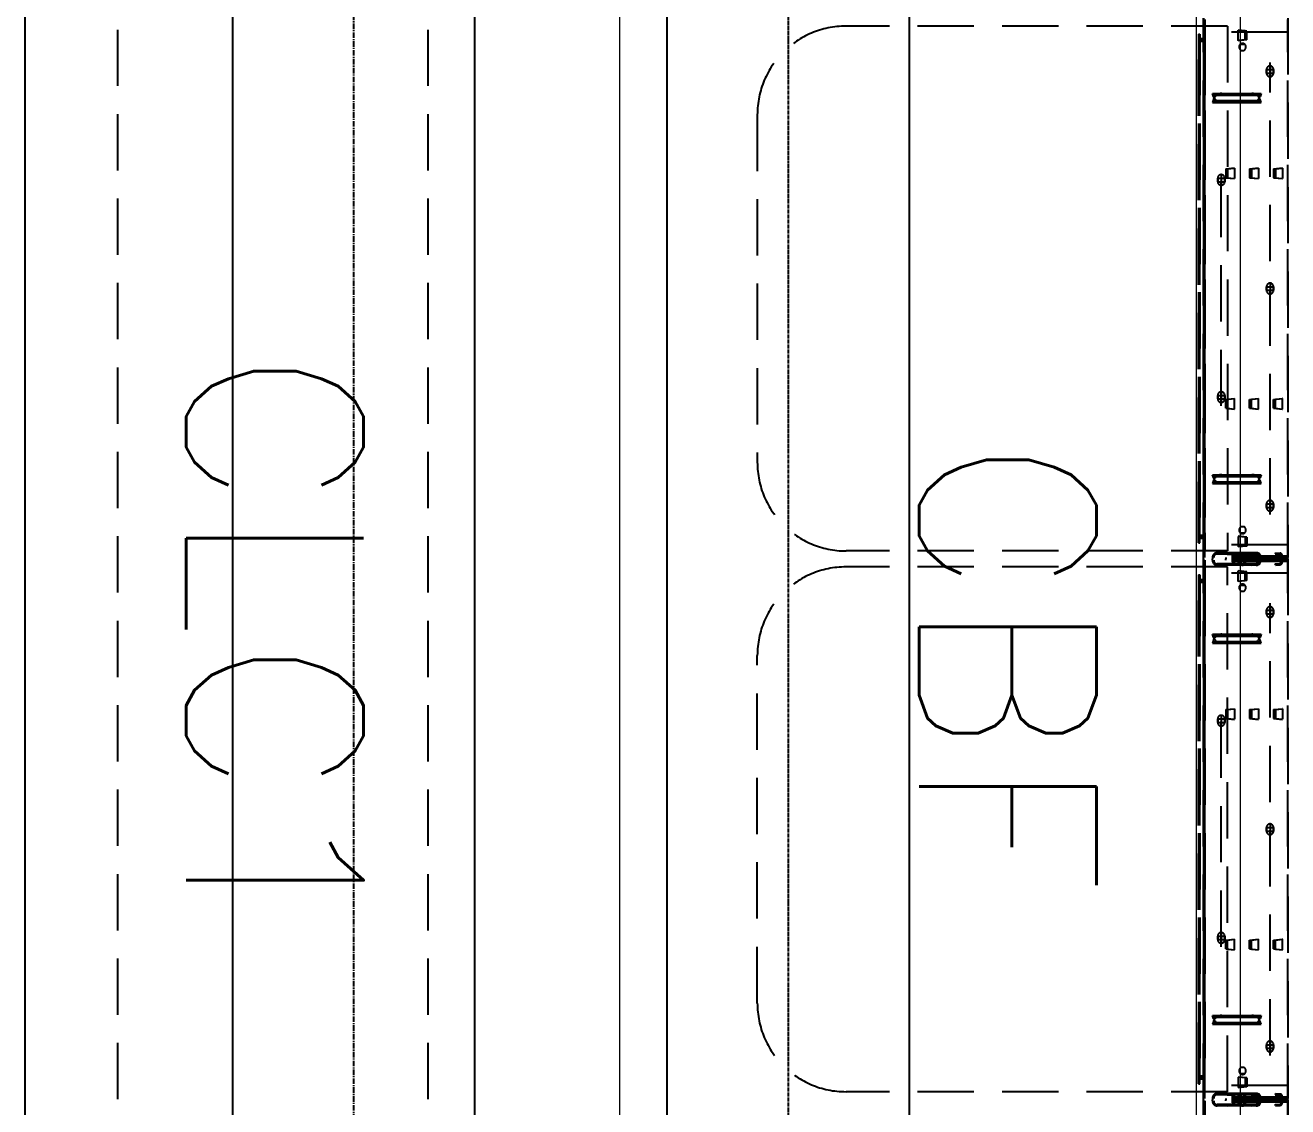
# Model space of a CAD drawing. Extents: x -32000 to 416743, y -254124 to 144214.
# Drawn here: x 257730 to 259153, y 60632 to 61852 of the extents above; entities that cross this region are included whole.
import ezdxf

# ---------------------------------------------------------------- set-up
doc = ezdxf.new("R2010")
doc.units = 0
doc.header["$LTSCALE"] = 10
for name, pattern in [('XFM1P40$0$CENTER', [2, 1.25, -0.25, 0.25, -0.25]), ('XFM1P40$0$CENTER2', [1.125, 0.75, -0.125, 0.125, -0.125]), ('XFM1Q40$0$HIDDEN', [9.525, 6.35, -3.175])]:
    doc.linetypes.add(name, pattern=pattern)
for name, color, linetype in [('XFM1P40$0$M-PIPE-CHWR20', 110, 'Continuous'), ('XFM1P40$0$M-PIPE-CHWR20_CL', 111, 'XFM1P40$0$CENTER'), ('XFM1P40$0$M-PIPE-CHWS12', 130, 'Continuous'), ('XFM1P40$0$M-PIPE-CHWS12_CL', 132, 'XFM1P40$0$CENTER2'), ('XFM1P40$0$M-PIPE-CHWS5', 160, 'Continuous'), ('XFM1Q40$0$TYPE14X10', 7, 'Continuous'), ('XFM7P40ICA$0$H12PL4$0$L40_19_MEJI', 252, 'Continuous'), ('XFM7P40ICA$0$H12PL4$0$L40_19_設備基礎', 252, 'Continuous')]:
    doc.layers.add(name, color=color, linetype=linetype)
doc.styles.add('XFM1Q40$0$LSP', font='SIMPLEX.shx', dxfattribs={"bigfont": 'chineset.shx'})

# ---------------------------------------------------------------- blocks, each defined once
blk = doc.blocks.new('XFM1P40')
at = {"layer": 'XFM1P40$0$M-PIPE-CHWR20'}
for p, q in [((257963.5, 49510, 0), (257963.5, 78173.5, 0)), ((258236.5, 49510, 0), (258236.5, 78173.5, 0))]:
    blk.add_line(p, q, dxfattribs=at)
at = {"layer": 'XFM1P40$0$M-PIPE-CHWR20_CL', "ltscale": 0.5}
blk.add_line((258100, 49237.7, 0), (258100, 87500, 0), dxfattribs=at)
at = {"layer": 'XFM1P40$0$M-PIPE-CHWS12'}
for p, q in [((258453.5, 49999.7, 0), (258453.5, 78173.5, 0)), ((258726.5, 49999.7, 0), (258726.5, 78173.5, 0))]:
    blk.add_line(p, q, dxfattribs=at)
at = {"layer": 'XFM1P40$0$M-PIPE-CHWS12_CL', "ltscale": 0.5}
blk.add_line((258590, 49714.6, 0), (258590, 87500, 0), dxfattribs=at)
at = {"layer": 'XFM1P40$0$M-PIPE-CHWS5'}
blk.add_line((257729.5, 50900, 0), (257729.5, 78173.5, 0), dxfattribs=at)
blk = doc.blocks.new('XFM1Q40')
at = {"layer": 'XFM1Q40$0$TYPE14X10', "color": 252, "linetype": 'XFM1Q40$0$HIDDEN'}
for p, q in [((257833.4, 62990), (257833.4, 59290)), ((258183.4, 62990), (258183.4, 59290)), ((259058.1, 61860), (259058.1, 61836.5)), ((259058.1, 61836.5), (259058.1, 61860)), ((259058.1, 61250), (259058.1, 61858.5)), ((259059.6, 61858.5), (259059.6, 61835)), ((259153.1, 61860), (259153.1, 61251.5)), ((259153.1, 61860), (259153.1, 61844)), ((259153.1, 61250), (259153.1, 61858.5)), ((259085, 61851), (258655, 61851)), ((259052.6, 61842), (259052.6, 61835)), ((259052.6, 61842), (259054.1, 61842)), ((259054.1, 61842), (259054.1, 61836.5)), ((259059.6, 61844), (259058.1, 61844)), ((259059.6, 61851), (259059.6, 61259)), ((259153.1, 61844), (259059.6, 61844)), ((259085, 61851), (259085, 61259)), ((259107.1, 61845.5), (259097.1, 61846.5)), ((259105.1, 61845.6), (259097.1, 61846.4)), ((259097.1, 61834.6), (259097.1, 61846.4)), ((259105.1, 61835.4), (259105.1, 61845.6)), ((259107.1, 61835.5), (259107.1, 61845.5)), ((259052.6, 61836.5), (259052.6, 61276.5)), ((259052.6, 61836.5), (259059.6, 61836.5)), ((259059.6, 61835), (259052.6, 61835)), ((259052.6, 61273.5), (259052.6, 61833.5)), ((259058.1, 61833.5), (259052.6, 61833.5)), ((259054.1, 61836.5), (259054.1, 61276.5)), ((259058.1, 61836.5), (259054.1, 61836.5)), ((259054.1, 61273.5), (259054.1, 61833.5)), ((259058.1, 61836.5), (259058.1, 61276.5)), ((259059.6, 61833.5), (259058.1, 61833.5)), ((259059.6, 61836.5), (259059.6, 61276.5)), ((259059.6, 61273.5), (259059.6, 61833.5)), ((259107.1, 61835.5), (259097.1, 61834.5)), ((259105.1, 61835.4), (259097.1, 61834.6)), ((259099.5, 61830.5), (259104.7, 61830.5)), ((259100.6, 61823.5), (259103.6, 61823.5)), ((259128.6, 61802), (259137.6, 61802)), ((259128.6, 61802), (259137.6, 61802)), ((259129.1, 61798), (259129.1, 61802)), ((259129.1, 61802), (259129.1, 61798)), ((259133.1, 61300), (259133.1, 61810)), ((259133.1, 61807), (259133.1, 61793)), ((259137.1, 61798), (259137.1, 61802)), ((259137.1, 61802), (259137.1, 61798)), ((259128.6, 61798), (259137.6, 61798)), ((259128.6, 61798), (259137.6, 61798)), ((259068.1, 61775), (259123.1, 61775)), ((259069.3, 61771.7), (259068.1, 61775)), ((259068.8, 61773), (259122.4, 61773)), ((259078.7, 61775), (259112.5, 61775)), ((259123.1, 61775), (259121.9, 61771.7)), ((259069.3, 61768.3), (259068.1, 61765)), ((259068.1, 61765), (259123.1, 61765)), ((259068.8, 61767), (259122.4, 61767)), ((259078.7, 61765), (259112.5, 61765)), ((259123.1, 61765), (259121.9, 61768.3)), ((258555, 61751), (258555, 61359)), ((259078.1, 61422.5), (259078.1, 61687.5)), ((259078.1, 61684.5), (259078.1, 61670.5)), ((259083.1, 61690), (259093, 61691)), ((259083.1, 61690), (259083.1, 61680)), ((259085.1, 61690.1), (259093.1, 61690.9)), ((259085.1, 61690.1), (259085.1, 61679.9)), ((259093.1, 61690.9), (259093.1, 61679.1)), ((259110.1, 61690), (259120, 61691)), ((259110.1, 61690), (259110.1, 61680)), ((259112.1, 61690.1), (259120.1, 61690.9)), ((259112.1, 61690.1), (259112.1, 61679.9)), ((259120.1, 61690.9), (259120.1, 61679.1)), ((259137.1, 61690), (259147, 61691)), ((259137.1, 61690), (259137.1, 61680)), ((259139.1, 61690.1), (259147.1, 61690.9)), ((259139.1, 61690.1), (259139.1, 61679.9)), ((259147.1, 61690.9), (259147.1, 61679.1)), ((259073.6, 61679.5), (259082.6, 61679.5)), ((259073.6, 61679.5), (259082.6, 61679.5)), ((259073.6, 61675.5), (259082.6, 61675.5)), ((259073.6, 61675.5), (259082.6, 61675.5)), ((259074.1, 61675.5), (259074.1, 61679.5)), ((259074.1, 61679.5), (259074.1, 61675.5)), ((259082.1, 61675.5), (259082.1, 61679.5)), ((259082.1, 61679.5), (259082.1, 61675.5)), ((259083.1, 61680), (259093, 61679)), ((259085.1, 61679.9), (259093.1, 61679.1)), ((259110.1, 61680), (259120, 61679)), ((259112.1, 61679.9), (259120.1, 61679.1)), ((259137.1, 61680), (259147, 61679)), ((259139.1, 61679.9), (259147.1, 61679.1)), ((259128.6, 61557), (259137.6, 61557)), ((259128.6, 61557), (259137.6, 61557)), ((259129.1, 61553), (259129.1, 61557)), ((259129.1, 61557), (259129.1, 61553)), ((259133.1, 61562), (259133.1, 61548)), ((259137.1, 61553), (259137.1, 61557)), ((259137.1, 61557), (259137.1, 61553)), ((259128.6, 61553), (259137.6, 61553)), ((259128.6, 61553), (259137.6, 61553)), ((259073.6, 61434.5), (259082.6, 61434.5)), ((259073.6, 61434.5), (259082.6, 61434.5)), ((259073.6, 61430.5), (259082.6, 61430.5)), ((259073.6, 61430.5), (259082.6, 61430.5)), ((259074.1, 61430.5), (259074.1, 61434.5)), ((259074.1, 61434.5), (259074.1, 61430.5)), ((259078.1, 61439.5), (259078.1, 61425.5)), ((259082.1, 61430.5), (259082.1, 61434.5)), ((259082.1, 61434.5), (259082.1, 61430.5)), ((259083.1, 61430), (259093, 61431)), ((259083.1, 61420), (259083.1, 61430)), ((259085.1, 61430.1), (259093.1, 61430.9)), ((259085.1, 61419.9), (259085.1, 61430.1)), ((259093.1, 61419.1), (259093.1, 61430.9)), ((259110.1, 61430), (259120, 61431)), ((259110.1, 61420), (259110.1, 61430)), ((259112.1, 61430.1), (259120.1, 61430.9)), ((259112.1, 61419.9), (259112.1, 61430.1)), ((259120.1, 61419.1), (259120.1, 61430.9)), ((259137.1, 61430), (259147, 61431)), ((259137.1, 61420), (259137.1, 61430)), ((259139.1, 61430.1), (259147.1, 61430.9)), ((259139.1, 61419.9), (259139.1, 61430.1)), ((259147.1, 61419.1), (259147.1, 61430.9)), ((259083.1, 61420), (259093, 61419)), ((259085.1, 61419.9), (259093.1, 61419.1)), ((259110.1, 61420), (259120, 61419)), ((259112.1, 61419.9), (259120.1, 61419.1)), ((259137.1, 61420), (259147, 61419)), ((259139.1, 61419.9), (259147.1, 61419.1)), ((259068.1, 61345), (259123.1, 61345)), ((259069.3, 61341.7), (259068.1, 61345)), ((259068.8, 61343), (259122.4, 61343)), ((259078.7, 61345), (259112.5, 61345)), ((259123.1, 61345), (259121.9, 61341.7)), ((259069.3, 61338.3), (259068.1, 61335)), ((259068.1, 61335), (259123.1, 61335)), ((259068.8, 61337), (259122.4, 61337)), ((259078.7, 61335), (259112.5, 61335)), ((259123.1, 61335), (259121.9, 61338.3)), ((259133.1, 61317), (259133.1, 61303)), ((259128.6, 61312), (259137.6, 61312)), ((259128.6, 61312), (259137.6, 61312)), ((259128.6, 61308), (259137.6, 61308)), ((259128.6, 61308), (259137.6, 61308)), ((259129.1, 61308), (259129.1, 61312)), ((259129.1, 61312), (259129.1, 61308)), ((259137.1, 61308), (259137.1, 61312)), ((259137.1, 61312), (259137.1, 61308)), ((259100.6, 61286.5), (259103.6, 61286.5)), ((259059.6, 61276.5), (259052.6, 61276.5)), ((259052.6, 61268), (259052.6, 61275)), ((259059.6, 61275), (259052.6, 61275)), ((259052.6, 61273.5), (259058.1, 61273.5)), ((259054.1, 61268), (259054.1, 61273.5)), ((259058.1, 61273.5), (259054.1, 61273.5)), ((259058.1, 61276.5), (259058.1, 61251.5)), ((259058.1, 61250), (259058.1, 61273.5)), ((259058.1, 61273.5), (259059.6, 61273.5)), ((259059.6, 61251.5), (259059.6, 61275)), ((259107.1, 61274.5), (259097.1, 61275.5)), ((259105.1, 61274.6), (259097.1, 61275.4)), ((259097.1, 61275.4), (259097.1, 61263.6)), ((259099.5, 61279.5), (259104.7, 61279.5)), ((259105.1, 61274.6), (259105.1, 61264.4)), ((259107.1, 61274.5), (259107.1, 61264.5)), ((259085, 61259), (258655, 61259)), ((259052.6, 61268), (259054.1, 61268)), ((259059.6, 61266), (259058.1, 61266)), ((259153.1, 61266), (259059.6, 61266)), ((259107.1, 61264.5), (259097.1, 61263.5)), ((259105.1, 61264.4), (259097.1, 61263.6)), ((259153.1, 61250), (259153.1, 61266)), ((259153.1, 61253), (259058.1, 61253)), ((259153.1, 61251.5), (259058.1, 61251.5)), ((259153.1, 61250), (259058.1, 61250)), ((259153.1, 61250), (259058.1, 61250)), ((259153.1, 61250), (259058.1, 61250)), ((259153.1, 61250), (259058.1, 61250)), ((259058.1, 61250), (259058.1, 61226.5)), ((259058.1, 61226.5), (259058.1, 61250)), ((259058.1, 60640), (259058.1, 61248.5)), ((259153.1, 61248.5), (259058.1, 61248.5)), ((259153.1, 61247), (259058.1, 61247)), ((259153.1, 61251.5), (259059.6, 61251.5)), ((259153.1, 61248.5), (259059.6, 61248.5)), ((259059.6, 61248.5), (259059.6, 61225)), ((259068.1, 61251.5), (259068.1, 61250)), ((259068.1, 61248.5), (259068.1, 61250)), ((259117.6, 61257), (259073.6, 61257)), ((259117.6, 61255.5), (259073.6, 61255.5)), ((259117.6, 61244.5), (259073.6, 61244.5)), ((259117.6, 61243), (259073.6, 61243)), ((259083.1, 61251.5), (259083.1, 61250)), ((259083.1, 61248.5), (259083.1, 61250)), ((259085.1, 61257), (259084.9, 61255.5)), ((259084.9, 61255.5), (259090.2, 61255)), ((259084.9, 61244.5), (259090.2, 61245)), ((259085.1, 61243), (259084.9, 61244.5)), ((259085.1, 61257), (259090.4, 61256.5)), ((259085.1, 61243), (259090.4, 61243.5)), ((259091.6, 61253), (259091.6, 61253.5)), ((259091.6, 61247), (259091.6, 61246.5)), ((259093.1, 61253), (259093.1, 61253.5)), ((259093.1, 61247), (259093.1, 61246.5)), ((259098.6, 61253.5), (259098.6, 61250)), ((259098.6, 61246.5), (259098.6, 61250)), ((259105.1, 61257), (259099.8, 61256.5)), ((259105.1, 61243), (259099.8, 61243.5)), ((259105.3, 61255.5), (259100, 61255)), ((259105.3, 61244.5), (259100, 61245)), ((259100.1, 61253.5), (259100.1, 61251.5)), ((259100.1, 61246.5), (259100.1, 61248.5)), ((259104.1, 61253.5), (259104.1, 61251.5)), ((259104.1, 61246.5), (259104.1, 61248.5)), ((259105.1, 61257), (259105.3, 61255.5)), ((259105.1, 61243), (259105.3, 61244.5)), ((259105.6, 61253.5), (259105.6, 61250)), ((259105.6, 61246.5), (259105.6, 61250)), ((259107.1, 61251.5), (259107.1, 61250)), ((259107.1, 61248.5), (259107.1, 61250)), ((259110.1, 61251.5), (259110.1, 61250)), ((259110.1, 61248.5), (259110.1, 61250)), ((259112.1, 61257), (259111.9, 61255.5)), ((259111.9, 61255.5), (259117.2, 61255)), ((259111.9, 61244.5), (259117.2, 61245)), ((259112.1, 61243), (259111.9, 61244.5)), ((259112.1, 61257), (259117.4, 61256.5)), ((259112.1, 61243), (259117.4, 61243.5)), ((259118.6, 61253), (259118.6, 61253.5)), ((259118.6, 61247), (259118.6, 61246.5)), ((259120.1, 61253), (259120.1, 61253.5)), ((259120.1, 61247), (259120.1, 61246.5)), ((259123.1, 61251.5), (259123.1, 61250)), ((259123.1, 61248.5), (259123.1, 61250)), ((259137.1, 61251.5), (259137.1, 61250)), ((259137.1, 61248.5), (259137.1, 61250)), ((259139.1, 61257), (259138.9, 61255.5)), ((259138.9, 61255.5), (259144.2, 61255)), ((259138.9, 61244.5), (259144.2, 61245)), ((259139.1, 61243), (259138.9, 61244.5)), ((259139.1, 61257), (259144.4, 61256.5)), ((259139.1, 61243), (259144.4, 61243.5)), ((259145.6, 61253), (259145.6, 61253.5)), ((259145.6, 61247), (259145.6, 61246.5)), ((259147.1, 61253), (259147.1, 61253.5)), ((259147.1, 61247), (259147.1, 61246.5)), ((259153.1, 61250), (259153.1, 60641.5)), ((259153.1, 61250), (259153.1, 61234)), ((259153.1, 60640), (259153.1, 61248.5)), ((259085, 61241), (258655, 61241)), ((259052.6, 61232), (259052.6, 61225)), ((259052.6, 61232), (259054.1, 61232)), ((259054.1, 61232), (259054.1, 61226.5)), ((259059.6, 61234), (259058.1, 61234)), ((259059.6, 60649), (259059.6, 61241)), ((259153.1, 61234), (259059.6, 61234)), ((259085, 60649), (259085, 61241)), ((259107.1, 61235.5), (259097.1, 61236.5)), ((259105.1, 61235.6), (259097.1, 61236.4)), ((259097.1, 61224.6), (259097.1, 61236.4)), ((259105.1, 61225.4), (259105.1, 61235.6)), ((259107.1, 61225.5), (259107.1, 61235.5)), ((259052.6, 61226.5), (259052.6, 60666.5)), ((259052.6, 61226.5), (259059.6, 61226.5)), ((259059.6, 61225), (259052.6, 61225)), ((259052.6, 60663.5), (259052.6, 61223.5)), ((259058.1, 61223.5), (259052.6, 61223.5)), ((259054.1, 61226.5), (259054.1, 60666.5)), ((259058.1, 61226.5), (259054.1, 61226.5)), ((259054.1, 60663.5), (259054.1, 61223.5)), ((259058.1, 61226.5), (259058.1, 60666.5)), ((259059.6, 61223.5), (259058.1, 61223.5)), ((259059.6, 61226.5), (259059.6, 60666.5)), ((259059.6, 60663.5), (259059.6, 61223.5)), ((259107.1, 61225.5), (259097.1, 61224.5)), ((259105.1, 61225.4), (259097.1, 61224.6)), ((259099.5, 61220.5), (259104.7, 61220.5)), ((259100.6, 61213.5), (259103.6, 61213.5)), ((259128.6, 61192), (259137.6, 61192)), ((259128.6, 61192), (259137.6, 61192)), ((259128.6, 61188), (259137.6, 61188)), ((259128.6, 61188), (259137.6, 61188)), ((259129.1, 61188), (259129.1, 61192)), ((259129.1, 61192), (259129.1, 61188)), ((259133.1, 60690), (259133.1, 61200)), ((259133.1, 61197), (259133.1, 61183)), ((259137.1, 61188), (259137.1, 61192)), ((259137.1, 61192), (259137.1, 61188)), ((259068.1, 61165), (259123.1, 61165)), ((259069.3, 61161.7), (259068.1, 61165)), ((259069.3, 61158.3), (259068.1, 61155)), ((259068.8, 61163), (259122.4, 61163)), ((259078.7, 61165), (259112.5, 61165)), ((259123.1, 61165), (259121.9, 61161.7)), ((259123.1, 61155), (259121.9, 61158.3)), ((259068.1, 61155), (259123.1, 61155)), ((259068.8, 61157), (259122.4, 61157)), ((259078.7, 61155), (259112.5, 61155)), ((258555, 60749), (258555, 61141)), ((259078.1, 60812.5), (259078.1, 61077.5)), ((259078.1, 61074.5), (259078.1, 61060.5)), ((259083.1, 61080), (259093, 61081)), ((259083.1, 61080), (259083.1, 61070)), ((259085.1, 61080.1), (259093.1, 61080.9)), ((259085.1, 61080.1), (259085.1, 61069.9)), ((259093.1, 61080.9), (259093.1, 61069.1)), ((259110.1, 61080), (259120, 61081)), ((259110.1, 61080), (259110.1, 61070)), ((259112.1, 61080.1), (259120.1, 61080.9)), ((259112.1, 61080.1), (259112.1, 61069.9)), ((259120.1, 61080.9), (259120.1, 61069.1)), ((259137.1, 61080), (259147, 61081)), ((259137.1, 61080), (259137.1, 61070)), ((259139.1, 61080.1), (259147.1, 61080.9)), ((259139.1, 61080.1), (259139.1, 61069.9)), ((259147.1, 61080.9), (259147.1, 61069.1)), ((259073.6, 61069.5), (259082.6, 61069.5)), ((259073.6, 61069.5), (259082.6, 61069.5)), ((259073.6, 61065.5), (259082.6, 61065.5)), ((259073.6, 61065.5), (259082.6, 61065.5)), ((259074.1, 61065.5), (259074.1, 61069.5)), ((259074.1, 61069.5), (259074.1, 61065.5)), ((259082.1, 61065.5), (259082.1, 61069.5)), ((259082.1, 61069.5), (259082.1, 61065.5)), ((259083.1, 61070), (259093, 61069)), ((259085.1, 61069.9), (259093.1, 61069.1)), ((259110.1, 61070), (259120, 61069)), ((259112.1, 61069.9), (259120.1, 61069.1)), ((259137.1, 61070), (259147, 61069)), ((259139.1, 61069.9), (259147.1, 61069.1)), ((259128.6, 60947), (259137.6, 60947)), ((259128.6, 60947), (259137.6, 60947)), ((259129.1, 60943), (259129.1, 60947)), ((259129.1, 60947), (259129.1, 60943)), ((259133.1, 60952), (259133.1, 60938)), ((259137.1, 60943), (259137.1, 60947)), ((259137.1, 60947), (259137.1, 60943)), ((259128.6, 60943), (259137.6, 60943)), ((259128.6, 60943), (259137.6, 60943)), ((259073.6, 60824.5), (259082.6, 60824.5)), ((259073.6, 60824.5), (259082.6, 60824.5)), ((259073.6, 60820.5), (259082.6, 60820.5)), ((259073.6, 60820.5), (259082.6, 60820.5)), ((259074.1, 60820.5), (259074.1, 60824.5)), ((259074.1, 60824.5), (259074.1, 60820.5)), ((259078.1, 60829.5), (259078.1, 60815.5)), ((259082.1, 60820.5), (259082.1, 60824.5)), ((259082.1, 60824.5), (259082.1, 60820.5)), ((259083.1, 60820), (259093, 60821)), ((259083.1, 60810), (259083.1, 60820)), ((259085.1, 60820.1), (259093.1, 60820.9)), ((259085.1, 60809.9), (259085.1, 60820.1)), ((259093.1, 60809.1), (259093.1, 60820.9)), ((259110.1, 60820), (259120, 60821)), ((259110.1, 60810), (259110.1, 60820)), ((259112.1, 60820.1), (259120.1, 60820.9)), ((259112.1, 60809.9), (259112.1, 60820.1)), ((259120.1, 60809.1), (259120.1, 60820.9)), ((259137.1, 60820), (259147, 60821)), ((259137.1, 60810), (259137.1, 60820)), ((259139.1, 60820.1), (259147.1, 60820.9)), ((259139.1, 60809.9), (259139.1, 60820.1)), ((259147.1, 60809.1), (259147.1, 60820.9)), ((259083.1, 60810), (259093, 60809)), ((259085.1, 60809.9), (259093.1, 60809.1)), ((259110.1, 60810), (259120, 60809)), ((259112.1, 60809.9), (259120.1, 60809.1)), ((259137.1, 60810), (259147, 60809)), ((259139.1, 60809.9), (259147.1, 60809.1)), ((259068.1, 60735), (259123.1, 60735)), ((259069.3, 60731.7), (259068.1, 60735)), ((259068.8, 60733), (259122.4, 60733)), ((259078.7, 60735), (259112.5, 60735)), ((259123.1, 60735), (259121.9, 60731.7)), ((259069.3, 60728.3), (259068.1, 60725)), ((259068.1, 60725), (259123.1, 60725)), ((259068.8, 60727), (259122.4, 60727)), ((259078.7, 60725), (259112.5, 60725)), ((259123.1, 60725), (259121.9, 60728.3)), ((259128.6, 60702), (259137.6, 60702)), ((259128.6, 60702), (259137.6, 60702)), ((259129.1, 60698), (259129.1, 60702)), ((259129.1, 60702), (259129.1, 60698)), ((259133.1, 60707), (259133.1, 60693)), ((259137.1, 60698), (259137.1, 60702)), ((259137.1, 60702), (259137.1, 60698)), ((259128.6, 60698), (259137.6, 60698)), ((259128.6, 60698), (259137.6, 60698)), ((259100.6, 60676.5), (259103.6, 60676.5)), ((259059.6, 60666.5), (259052.6, 60666.5)), ((259052.6, 60658), (259052.6, 60665)), ((259059.6, 60665), (259052.6, 60665)), ((259052.6, 60663.5), (259058.1, 60663.5)), ((259054.1, 60658), (259054.1, 60663.5)), ((259058.1, 60663.5), (259054.1, 60663.5)), ((259058.1, 60666.5), (259058.1, 60641.5)), ((259058.1, 60640), (259058.1, 60663.5)), ((259058.1, 60663.5), (259059.6, 60663.5)), ((259059.6, 60641.5), (259059.6, 60665)), ((259107.1, 60664.5), (259097.1, 60665.5)), ((259105.1, 60664.6), (259097.1, 60665.4)), ((259097.1, 60665.4), (259097.1, 60653.6)), ((259099.5, 60669.5), (259104.7, 60669.5)), ((259105.1, 60664.6), (259105.1, 60654.4)), ((259107.1, 60664.5), (259107.1, 60654.5)), ((259085, 60649), (258655, 60649)), ((259052.6, 60658), (259054.1, 60658)), ((259059.6, 60656), (259058.1, 60656)), ((259153.1, 60656), (259059.6, 60656)), ((259117.6, 60647), (259073.6, 60647)), ((259117.6, 60645.5), (259073.6, 60645.5)), ((259085.1, 60647), (259084.9, 60645.5)), ((259084.9, 60645.5), (259090.2, 60645)), ((259085.1, 60647), (259090.4, 60646.5)), ((259107.1, 60654.5), (259097.1, 60653.5)), ((259105.1, 60654.4), (259097.1, 60653.6)), ((259105.1, 60647), (259099.8, 60646.5)), ((259105.3, 60645.5), (259100, 60645)), ((259105.1, 60647), (259105.3, 60645.5)), ((259112.1, 60647), (259111.9, 60645.5)), ((259111.9, 60645.5), (259117.2, 60645)), ((259112.1, 60647), (259117.4, 60646.5)), ((259139.1, 60647), (259138.9, 60645.5)), ((259138.9, 60645.5), (259144.2, 60645)), ((259139.1, 60647), (259144.4, 60646.5)), ((259153.1, 60640), (259153.1, 60656)), ((259153.1, 60643), (259058.1, 60643)), ((259153.1, 60641.5), (259058.1, 60641.5)), ((259153.1, 60640), (259058.1, 60640)), ((259153.1, 60640), (259058.1, 60640)), ((259153.1, 60640), (259058.1, 60640)), ((259153.1, 60640), (259058.1, 60640)), ((259058.1, 60640), (259058.1, 60616.5)), ((259058.1, 60616.5), (259058.1, 60640)), ((259058.1, 60030), (259058.1, 60638.5)), ((259153.1, 60638.5), (259058.1, 60638.5)), ((259153.1, 60637), (259058.1, 60637)), ((259153.1, 60641.5), (259059.6, 60641.5)), ((259153.1, 60638.5), (259059.6, 60638.5)), ((259059.6, 60638.5), (259059.6, 60615)), ((259068.1, 60641.5), (259068.1, 60640)), ((259068.1, 60638.5), (259068.1, 60640)), ((259117.6, 60634.5), (259073.6, 60634.5)), ((259117.6, 60633), (259073.6, 60633)), ((259083.1, 60641.5), (259083.1, 60640)), ((259083.1, 60638.5), (259083.1, 60640)), ((259084.9, 60634.5), (259090.2, 60635)), ((259085.1, 60633), (259084.9, 60634.5)), ((259085.1, 60633), (259090.4, 60633.5)), ((259091.6, 60643), (259091.6, 60643.5)), ((259091.6, 60637), (259091.6, 60636.5)), ((259093.1, 60643), (259093.1, 60643.5)), ((259093.1, 60637), (259093.1, 60636.5)), ((259098.6, 60643.5), (259098.6, 60640)), ((259098.6, 60636.5), (259098.6, 60640)), ((259105.1, 60633), (259099.8, 60633.5)), ((259105.3, 60634.5), (259100, 60635)), ((259100.1, 60643.5), (259100.1, 60641.5)), ((259100.1, 60636.5), (259100.1, 60638.5)), ((259104.1, 60643.5), (259104.1, 60641.5)), ((259104.1, 60636.5), (259104.1, 60638.5)), ((259105.1, 60633), (259105.3, 60634.5)), ((259105.6, 60643.5), (259105.6, 60640)), ((259105.6, 60636.5), (259105.6, 60640)), ((259107.1, 60641.5), (259107.1, 60640)), ((259107.1, 60638.5), (259107.1, 60640)), ((259110.1, 60641.5), (259110.1, 60640)), ((259110.1, 60638.5), (259110.1, 60640)), ((259111.9, 60634.5), (259117.2, 60635)), ((259112.1, 60633), (259111.9, 60634.5)), ((259112.1, 60633), (259117.4, 60633.5)), ((259118.6, 60643), (259118.6, 60643.5)), ((259118.6, 60637), (259118.6, 60636.5)), ((259120.1, 60643), (259120.1, 60643.5)), ((259120.1, 60637), (259120.1, 60636.5)), ((259123.1, 60641.5), (259123.1, 60640)), ((259123.1, 60638.5), (259123.1, 60640)), ((259137.1, 60641.5), (259137.1, 60640)), ((259137.1, 60638.5), (259137.1, 60640)), ((259138.9, 60634.5), (259144.2, 60635)), ((259139.1, 60633), (259138.9, 60634.5)), ((259139.1, 60633), (259144.4, 60633.5)), ((259145.6, 60643), (259145.6, 60643.5)), ((259145.6, 60637), (259145.6, 60636.5)), ((259147.1, 60643), (259147.1, 60643.5)), ((259147.1, 60637), (259147.1, 60636.5)), ((259153.1, 60640), (259153.1, 60031.5)), ((259153.1, 60640), (259153.1, 60624)), ((259153.1, 60030), (259153.1, 60638.5))]:
    blk.add_line(p, q, dxfattribs=at)
for centre, radius, start, end in [((258655, 61751), 100, 90, 180), ((259097.1, 61846.4), 0.0502, 78.5788, 270), ((259097.1, 61834.6), 0.0502, 90, 281.4212), ((259102.7, 61827.5), 4.49, 153.4401, 242.8116), ((259102.1, 61827.5), 4, 30, 150), ((259101.5, 61827.5), 4.49, 297.1884, 26.5599), ((259133.1, 61802), 4, 0, 180), ((259133.1, 61802), 4, 0, 180), ((259133.1, 61798), 4, 180, 0), ((259133.1, 61798), 4, 180, 0), ((259078.7, 61765), 10, 90, 160.71), ((259078.7, 61775), 10, 199.29, 270), ((259112.5, 61765), 10, 19.29, 90), ((259112.5, 61775), 10, 270, 340.71), ((259093, 61690.9), 0.0502, 270, 101.4212), ((259120, 61690.9), 0.0502, 270, 101.4212), ((259147, 61690.9), 0.0502, 270, 101.4212), ((259078.1, 61679.5), 4, 0, 180), ((259078.1, 61679.5), 4, 0, 180), ((259078.1, 61675.5), 4, 180, 0), ((259078.1, 61675.5), 4, 180, 0), ((259093, 61679.1), 0.0502, 258.5788, 90), ((259120, 61679.1), 0.0502, 258.5788, 90), ((259147, 61679.1), 0.0502, 258.5788, 90), ((259133.1, 61557), 4, 0, 180), ((259133.1, 61557), 4, 0, 180), ((259133.1, 61553), 4, 180, 0), ((259133.1, 61553), 4, 180, 0), ((259078.1, 61434.5), 4, 0, 180), ((259078.1, 61434.5), 4, 0, 180), ((259078.1, 61430.5), 4, 180, 0), ((259078.1, 61430.5), 4, 180, 0), ((259093, 61430.9), 0.0502, 270, 101.4212), ((259120, 61430.9), 0.0502, 270, 101.4212), ((259147, 61430.9), 0.0502, 270, 101.4212), ((259093, 61419.1), 0.0502, 258.5788, 90), ((259120, 61419.1), 0.0502, 258.5788, 90), ((259147, 61419.1), 0.0502, 258.5788, 90), ((258655, 61359), 100, 180, 270), ((259078.7, 61335), 10, 90, 160.71), ((259112.5, 61335), 10, 19.29, 90), ((259078.7, 61345), 10, 199.29, 270), ((259112.5, 61345), 10, 270, 340.71), ((259133.1, 61312), 4, 0, 180), ((259133.1, 61312), 4, 0, 180), ((259133.1, 61308), 4, 180, 0), ((259133.1, 61308), 4, 180, 0), ((259102.7, 61282.5), 4.49, 117.1884, 206.5599), ((259101.5, 61282.5), 4.49, 333.4401, 62.8116), ((259097.1, 61275.4), 0.0502, 78.5788, 270), ((259102.1, 61282.5), 4, 210, 330), ((259097.1, 61263.6), 0.0502, 90, 281.4212), ((259073.6, 61251.5), 5.5, 90, 180), ((259073.6, 61248.5), 5.5, 180, 270), ((259073.6, 61251.5), 4, 90, 180), ((259073.6, 61248.5), 4, 180, 270), ((259090.1, 61253.5), 1.5, 0, 85), ((259090.1, 61246.5), 1.5, 275, 0), ((259090.1, 61253.5), 3, 0, 85), ((259090.1, 61246.5), 3, 275, 0), ((259094.6, 61253), 3, 180, 270), ((259094.6, 61247), 3, 90, 180), ((259094.6, 61253), 1.5, 180, 270), ((259094.6, 61247), 1.5, 90, 180), ((259095.6, 61253), 3, 270, 0), ((259095.6, 61253), 1.5, 270, 0), ((259095.6, 61247), 3, 0, 90), ((259095.6, 61247), 1.5, 0, 90), ((259100.1, 61253.5), 3, 95, 180), ((259100.1, 61246.5), 3, 180, 265), ((259102.1, 61253.5), 3.5, 0, 180), ((259100.1, 61253.5), 1.5, 95, 180), ((259100.1, 61246.5), 1.5, 180, 265), ((259102.1, 61246.5), 3.5, 180, 0), ((259102.1, 61253.5), 2, 0, 180), ((259102.1, 61246.5), 2, 180, 0), ((259117.1, 61253.5), 1.5, 0, 85), ((259117.1, 61246.5), 1.5, 275, 0), ((259117.1, 61253.5), 3, 0, 85), ((259117.1, 61246.5), 3, 275, 0), ((259117.6, 61251.5), 5.5, 0, 90), ((259117.6, 61251.5), 4, 0, 90), ((259117.6, 61248.5), 4, 270, 0), ((259117.6, 61248.5), 5.5, 270, 0), ((259121.6, 61253), 3, 180, 270), ((259121.6, 61247), 3, 90, 180), ((259121.6, 61253), 1.5, 180, 270), ((259121.6, 61247), 1.5, 90, 180), ((259144.1, 61253.5), 1.5, 0, 85), ((259144.1, 61246.5), 1.5, 275, 0), ((259144.1, 61253.5), 3, 0, 85), ((259144.1, 61246.5), 3, 275, 0), ((259148.6, 61253), 3, 180, 210), ((259148.6, 61247), 3, 150, 180), ((259148.6, 61253), 3, 210, 270), ((259148.6, 61247), 3, 90, 150), ((259148.6, 61253), 1.5, 180, 270), ((259148.6, 61247), 1.5, 90, 180), ((258655, 61141), 100, 90, 180), ((259097.1, 61236.4), 0.0502, 78.5788, 270), ((259097.1, 61224.6), 0.0502, 90, 281.4212), ((259102.7, 61217.5), 4.49, 153.4401, 242.8116), ((259102.1, 61217.5), 4, 30, 150), ((259101.5, 61217.5), 4.49, 297.1884, 26.5599), ((259133.1, 61192), 4, 0, 180), ((259133.1, 61192), 4, 0, 180), ((259133.1, 61188), 4, 180, 0), ((259133.1, 61188), 4, 180, 0), ((259078.7, 61155), 10, 90, 160.71), ((259078.7, 61165), 10, 199.29, 270), ((259112.5, 61155), 10, 19.29, 90), ((259112.5, 61165), 10, 270, 340.71), ((259078.1, 61069.5), 4, 0, 180), ((259078.1, 61069.5), 4, 0, 180), ((259093, 61080.9), 0.0502, 270, 101.4212), ((259120, 61080.9), 0.0502, 270, 101.4212), ((259147, 61080.9), 0.0502, 270, 101.4212), ((259078.1, 61065.5), 4, 180, 0), ((259078.1, 61065.5), 4, 180, 0), ((259093, 61069.1), 0.0502, 258.5788, 90), ((259120, 61069.1), 0.0502, 258.5788, 90), ((259147, 61069.1), 0.0502, 258.5788, 90), ((259133.1, 60947), 4, 0, 180), ((259133.1, 60947), 4, 0, 180), ((259133.1, 60943), 4, 180, 0), ((259133.1, 60943), 4, 180, 0), ((259078.1, 60824.5), 4, 0, 180), ((259078.1, 60824.5), 4, 0, 180), ((259078.1, 60820.5), 4, 180, 0), ((259078.1, 60820.5), 4, 180, 0), ((259093, 60820.9), 0.0502, 270, 101.4212), ((259120, 60820.9), 0.0502, 270, 101.4212), ((259147, 60820.9), 0.0502, 270, 101.4212), ((259093, 60809.1), 0.0502, 258.5788, 90), ((259120, 60809.1), 0.0502, 258.5788, 90), ((259147, 60809.1), 0.0502, 258.5788, 90), ((258655, 60749), 100, 180, 270), ((259078.7, 60725), 10, 90, 160.71), ((259078.7, 60735), 10, 199.29, 270), ((259112.5, 60725), 10, 19.29, 90), ((259112.5, 60735), 10, 270, 340.71), ((259133.1, 60702), 4, 0, 180), ((259133.1, 60702), 4, 0, 180), ((259133.1, 60698), 4, 180, 0), ((259133.1, 60698), 4, 180, 0), ((259102.7, 60672.5), 4.49, 117.1884, 206.5599), ((259101.5, 60672.5), 4.49, 333.4401, 62.8116), ((259097.1, 60665.4), 0.0502, 78.5788, 270), ((259102.1, 60672.5), 4, 210, 330), ((259073.6, 60641.5), 5.5, 90, 180), ((259073.6, 60641.5), 4, 90, 180), ((259090.1, 60643.5), 1.5, 0, 85), ((259090.1, 60643.5), 3, 0, 85), ((259097.1, 60653.6), 0.0502, 90, 281.4212), ((259100.1, 60643.5), 3, 95, 180), ((259102.1, 60643.5), 3.5, 0, 180), ((259100.1, 60643.5), 1.5, 95, 180), ((259102.1, 60643.5), 2, 0, 180), ((259117.1, 60643.5), 1.5, 0, 85), ((259117.1, 60643.5), 3, 0, 85), ((259117.6, 60641.5), 5.5, 0, 90), ((259117.6, 60641.5), 4, 0, 90), ((259144.1, 60643.5), 1.5, 0, 85), ((259144.1, 60643.5), 3, 0, 85), ((259073.6, 60638.5), 5.5, 180, 270), ((259073.6, 60638.5), 4, 180, 270), ((259090.1, 60636.5), 1.5, 275, 0), ((259090.1, 60636.5), 3, 275, 0), ((259094.6, 60643), 3, 180, 270), ((259094.6, 60637), 3, 90, 180), ((259094.6, 60643), 1.5, 180, 270), ((259094.6, 60637), 1.5, 90, 180), ((259095.6, 60643), 3, 270, 0), ((259095.6, 60643), 1.5, 270, 0), ((259095.6, 60637), 3, 0, 90), ((259095.6, 60637), 1.5, 0, 90), ((259100.1, 60636.5), 3, 180, 265), ((259100.1, 60636.5), 1.5, 180, 265), ((259102.1, 60636.5), 3.5, 180, 0), ((259102.1, 60636.5), 2, 180, 0), ((259117.1, 60636.5), 1.5, 275, 0), ((259117.1, 60636.5), 3, 275, 0), ((259117.6, 60638.5), 4, 270, 0), ((259117.6, 60638.5), 5.5, 270, 0), ((259121.6, 60643), 3, 180, 270), ((259121.6, 60637), 3, 90, 180), ((259121.6, 60643), 1.5, 180, 270), ((259121.6, 60637), 1.5, 90, 180), ((259144.1, 60636.5), 1.5, 275, 0), ((259144.1, 60636.5), 3, 275, 0), ((259148.6, 60643), 3, 180, 210), ((259148.6, 60637), 3, 150, 180), ((259148.6, 60643), 3, 210, 270), ((259148.6, 60637), 3, 90, 150), ((259148.6, 60643), 1.5, 180, 270), ((259148.6, 60637), 1.5, 90, 180)]:
    blk.add_arc(centre, radius, start, end, dxfattribs=at)
at = {"layer": 'XFM1Q40$0$TYPE14X10', "color": 252, "linetype": 'XFM1Q40$0$HIDDEN', "style": 'XFM1Q40$0$LSP'}
for s, p in [('CLC1', (257911, 61487.6)), ('CBF', (258737.3, 61387.6))]:
    blk.add_text(s, height=200, rotation=270, dxfattribs=at).set_placement(p)
blk = doc.blocks.new('XFM7P40ICA$0$H12PL4')
at = {"layer": 'XFM7P40ICA$0$H12PL4$0$L40_19_MEJI', "lineweight": 0}
blk.add_line((259100, 32450), (259100, 90200), dxfattribs=at)
at = {"layer": 'XFM7P40ICA$0$H12PL4$0$L40_19_設備基礎', "lineweight": 0, "flags": 128}
blk.add_lwpolyline([(258400, 60000), (258400, 64250), (259050, 64250), (259050, 60000)], close=True, dxfattribs=at)
blk = doc.blocks.new('XFM7P40ICA')
blk.add_blockref('XFM7P40ICA$0$H12PL4', (0, 0))

msp = doc.modelspace()

# ---------------------------------------------------------------- block references
for name in ['XFM1P40', 'XFM7P40ICA', 'XFM1Q40']:
    msp.add_blockref(name, (0, 0))

doc.saveas('drawing.dxf')
